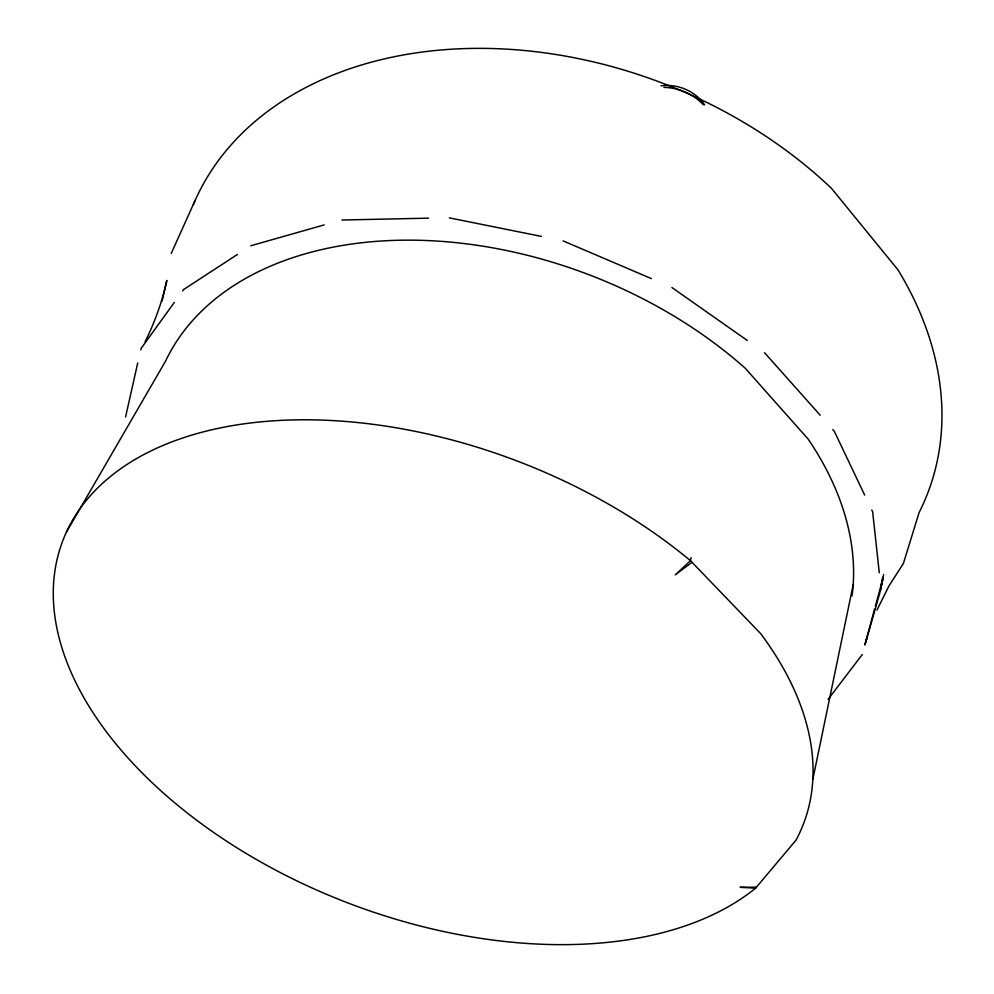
<?xml version="1.0" encoding="UTF-8"?>
<svg xmlns="http://www.w3.org/2000/svg" width="994" height="994" viewBox="0 0 994 994"><rect width="100%" height="100%" fill="white"/><g stroke="black" fill="none" stroke-linecap="round" stroke-linejoin="round"><path stroke-width="1.49" d="M865.774 642.186L881.007 588.647L883.616 574.631M882.684 577.439L880.933 586.522L883.293 577.116L875.403 606.104M691.091 557.659L690.47 560.678L675.249 574.867L692.023 562.281M812.856 779.221L853.163 584.795M162.034 301.219L166.843 280.42C162.184 301.667 154.815 322.292 145.062 341.725M137.719 362.984L125.579 416.983M140.813 349.913L141.198 348.273L174.36 302.375M874.583 609.098L864.805 645.044L867.041 637.278M862.233 654.599L828.101 699.304M171.216 253.445L195.172 200.316M876.994 609.993L889.034 585.814L903.384 563.486L919.115 512.519A394.568 287.825 20.9 0 0 897.992 269.871L831.493 188.363A394.568 287.825 20.9 0 0 193.333 204.578M66.424 532.088L165.501 361.244A365.046 244.512 20.9 0 1 745.251 368.252L808.197 439.137A365.046 244.512 20.9 0 1 852.057 595.915M182.647 290.907L183.691 289.465L237.404 254.476M755.614 888.164L796.045 840.104A396.482 236.622 20.9 0 0 760.721 633.687L690.47 560.678A396.482 236.622 20.9 0 0 138.191 457.65A396.482 236.622 20.9 0 0 212.604 831.729A396.482 236.622 20.9 0 0 755.614 888.164L740.12 887.294L756.446 887.17M250.786 245.754L324.168 224.905M341.924 220.009L428.576 218.158M449.313 217.86L541.382 236.398M563.126 240.908L651.343 278.593M671.882 287.502L747.277 340.445M764.585 352.758L820.199 415.219M832.773 429.557L834.326 431.321L864.693 495.111M871.775 510.009L872.657 511.848L879.28 572.755M880.821 586.907L881.007 588.647M663.942 87.385A47.737 39.685 19.6 0 1 703.342 104.705M661.097 85.869A39.574 33.038 19.6 0 1 704.634 104.867"/></g></svg>
